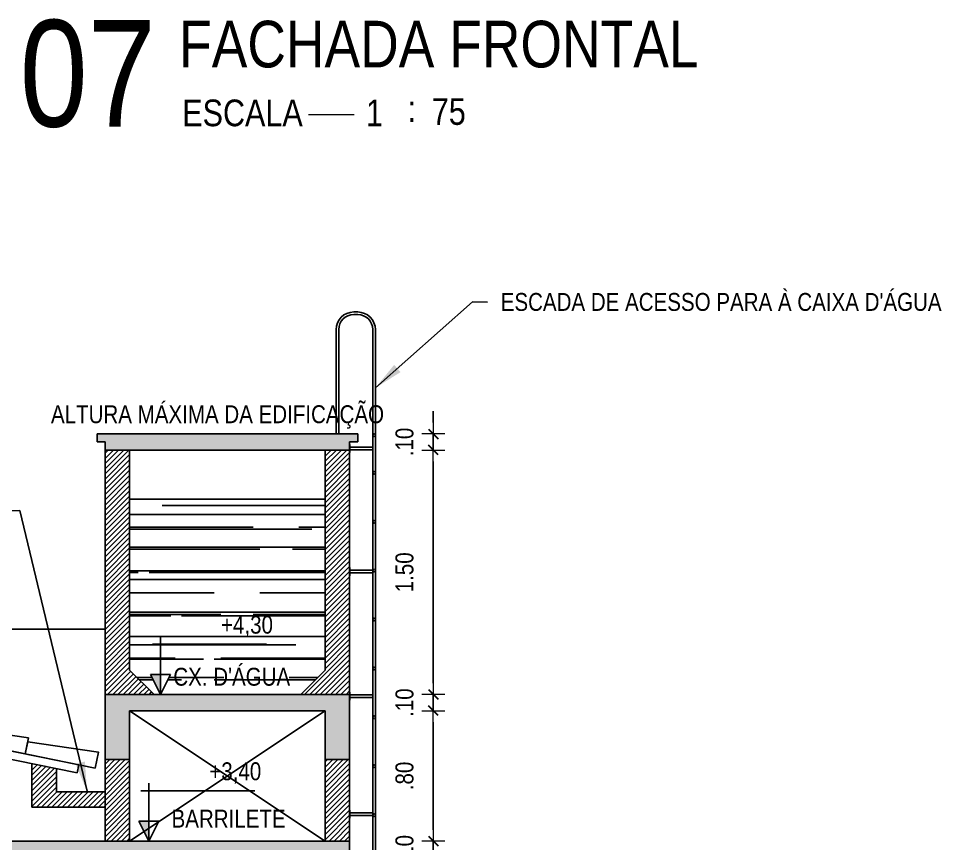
# Model space of a CAD drawing. Header units: millimetres. Extents: x -677 to -23, y -135 to 1112.
# Drawn here: x -76.4 to -70.74, y 868.53 to 873.59 of the extents above; entities that cross this region are included whole.
import ezdxf
from ezdxf.enums import TextEntityAlignment as Align

# ---------------------------------------------------------------- set-up
doc = ezdxf.new("R2010")
doc.units = ezdxf.units.MM
doc.header["$LTSCALE"] = 20
doc.header["$MEASUREMENT"] = 0
doc.header["$PDSIZE"] = -5
doc.linetypes.add('HIDDEN2', pattern=[0.1875, 0.125, -0.0625])
doc.layers.get('0').update_dxf_attribs({"linetype": 'CONTINUOUS'})
doc.layers.get('Defpoints').update_dxf_attribs({"linetype": 'CONTINUOUS'})
for name, color, linetype, lineweight in [('A - V2', 4, 'CONTINUOUS', 20), ('E-Cta-W', 7, 'CONTINUOUS', 20), ('E-Pen-C', 4, 'CONTINUOUS', 15), ('E-Pen-G', 3, 'CONTINUOUS', 30), ('E-Txt-W', 7, 'CONTINUOUS', 20)]:
    doc.layers.add(name, color=color, linetype=linetype, lineweight=lineweight)
for name, color, linetype in [('COTA', 7, 'CONTINUOUS'), ('E-hatch', 8, 'CONTINUOUS'), ('E-txt-g', 3, 'CONTINUOUS'), ('E-TXT-Y', 2, 'CONTINUOUS'), ('V2', 11, 'CONTINUOUS')]:
    doc.layers.add(name, color=color, linetype=linetype)
doc.styles.add('F2', font='swissc.ttf')
doc.styles.add('REG60', font='romans.shx', dxfattribs={"width": 0.8, "height": 0.15})
doc.styles.add('REG80', font='romans.shx', dxfattribs={"width": 0.8, "height": 0.2})
doc.dimstyles.new('DIMENSION-1', dxfattribs={"dimtxt": 0.11, "dimasz": 0.07, "dimexe": 1, "dimexo": 0, "dimgap": 0.12, "dimtad": 1, "dimzin": 7, "dimdsep": 46, "dimtxsty": 'F2', "dimblk1": 'TRACO', "dimblk2": 'TRACO', "dimsah": 1, "dimcen": 1, "dimse1": 1, "dimse2": 1, "dimclrd": 256, "dimclre": 256, "dimclrt": 6, "dimadec": 0, "dimazin": 0, "dimtfac": 1, "dimtix": 1, "dimtmove": 2, "dimatfit": 3, "dimldrblk": 'TRACO', "dimfxl": 1, "dimtolj": 1, "dimtzin": 0, "dimarcsym": 0})
doc.dimstyles.get("Standard").update_dxf_attribs({"dimtxt": 0.18, "dimasz": 0.18, "dimexe": 0.18, "dimexo": 0.0625, "dimgap": 0.09, "dimtad": 0, "dimtih": 1, "dimtoh": 1, "dimdec": 4, "dimzin": 0, "dimdsep": 46, "dimtxsty": 'Standard', "dimcen": 0.09, "dimadec": 0, "dimazin": 0, "dimtfac": 1, "dimtdec": 4, "dimtofl": 0, "dimtmove": 0, "dimatfit": 3, "dimfxl": 1, "dimtolj": 1, "dimtzin": 0, "dimarcsym": 0})

# ---------------------------------------------------------------- blocks, each defined once
blk = doc.blocks.new('TXT-AMB75')
at = {"layer": 'E-txt-g', "style": 'REG80', "width": 0.8, "flags": 8}
blk.add_attdef('TXT', text='', height=0.2, dxfattribs=at).set_placement((0.0055, 0.2964), align=Align.CENTER)
at = {"layer": 'E-Txt-W', "style": 'REG60', "width": 0.8, "flags": 8}
blk.add_attdef('TXT', text='', height=0.15, dxfattribs=at).set_placement((0.0055, 0.0271), align=Align.CENTER)
blk = doc.blocks.new('TRACO')
at = {"layer": 'E-Pen-C'}
for p, q in [((0, 1), (0, -1)), ((-1, 0), (1, 0))]:
    blk.add_line(p, q, dxfattribs=at)
at = {"layer": 'E-Pen-G'}
blk.add_line((-0.424, -0.424), (0.424, 0.424), dxfattribs=at)
blk = doc.blocks.new('*D644')
at = {"color": 4, "lineweight": -2}
for p, q in [((-73.8567, 868.6141), (-73.8567, 868.6841)), ((-73.8567, 868.4441), (-73.8567, 868.5441)), ((-73.8567, 868.3741), (-73.8567, 868.3041))]:
    blk.add_line(p, q, dxfattribs=at)
at = {"layer": 'Defpoints', "color": 0, "linetype": 'Continuous'}
for p in [(-74.3414, 868.5441), (-73.8567, 868.5441), (-74.3414, 868.4441)]:
    blk.add_point(p, dxfattribs=at)
at = {"color": 4, "linetype": 'Continuous', "lineweight": -2, "xscale": 0.07, "yscale": 0.07, "zscale": 0.07}
for p, rotation in [((-73.8567, 868.5441), 270), ((-73.8567, 868.4441), 90)]:
    blk.add_blockref('TRACO', p, dxfattribs=dict(at, rotation=rotation))
at = {"color": 4, "linetype": 'Continuous', "insert": (-74.0332, 868.4941), "char_height": 0.11, "attachment_point": 5, "rotation": 90, "style": 'F2'}
blk.add_mtext('\\A1;.10', dxfattribs=at)
blk = doc.blocks.new('*D645')
at = {"color": 4, "lineweight": -2}
blk.add_line((-73.8567, 868.6141), (-73.8567, 869.2741), dxfattribs=at)
at = {"layer": 'Defpoints', "color": 0, "linetype": 'Continuous'}
for p in [(-74.3414, 869.3441), (-73.8567, 869.3441), (-74.3414, 868.5441)]:
    blk.add_point(p, dxfattribs=at)
at = {"color": 4, "linetype": 'Continuous', "lineweight": -2, "xscale": 0.07, "yscale": 0.07, "zscale": 0.07}
for p, rotation in [((-73.8567, 869.3441), 90), ((-73.8567, 868.5441), 270)]:
    blk.add_blockref('TRACO', p, dxfattribs=dict(at, rotation=rotation))
at = {"color": 4, "linetype": 'Continuous', "insert": (-74.0332, 868.9441), "char_height": 0.11, "attachment_point": 5, "rotation": 90, "style": 'F2'}
blk.add_mtext('\\A1;.80', dxfattribs=at)
blk = doc.blocks.new('*D646')
at = {"color": 4, "lineweight": -2}
for p, q in [((-73.8567, 869.5141), (-73.8567, 869.5841)), ((-73.8567, 869.3441), (-73.8567, 869.4441)), ((-73.8567, 869.2741), (-73.8567, 869.2041))]:
    blk.add_line(p, q, dxfattribs=at)
at = {"layer": 'Defpoints', "color": 0, "linetype": 'Continuous'}
for p in [(-74.3414, 869.4441), (-73.8567, 869.4441), (-74.3414, 869.3441)]:
    blk.add_point(p, dxfattribs=at)
at = {"color": 4, "linetype": 'Continuous', "lineweight": -2, "xscale": 0.07, "yscale": 0.07, "zscale": 0.07}
for p, rotation in [((-73.8567, 869.4441), 270), ((-73.8567, 869.3441), 90)]:
    blk.add_blockref('TRACO', p, dxfattribs=dict(at, rotation=rotation))
at = {"color": 4, "linetype": 'Continuous', "insert": (-74.0332, 869.3941), "char_height": 0.11, "attachment_point": 5, "rotation": 90, "style": 'F2'}
blk.add_mtext('\\A1;.10', dxfattribs=at)
blk = doc.blocks.new('*D647')
at = {"color": 4, "lineweight": -2}
blk.add_line((-73.8567, 869.5141), (-73.8567, 870.8741), dxfattribs=at)
at = {"layer": 'Defpoints', "color": 0, "linetype": 'Continuous'}
for p in [(-74.1914, 870.9441), (-73.8567, 870.9441), (-74.3414, 869.4441)]:
    blk.add_point(p, dxfattribs=at)
at = {"color": 4, "linetype": 'Continuous', "lineweight": -2, "xscale": 0.07, "yscale": 0.07, "zscale": 0.07}
for p, rotation in [((-73.8567, 870.9441), 90), ((-73.8567, 869.4441), 270)]:
    blk.add_blockref('TRACO', p, dxfattribs=dict(at, rotation=rotation))
at = {"color": 4, "linetype": 'Continuous', "insert": (-74.0332, 870.1941), "char_height": 0.11, "attachment_point": 5, "rotation": 90, "style": 'F2'}
blk.add_mtext('\\A1;1.50', dxfattribs=at)
blk = doc.blocks.new('*D648')
at = {"color": 4, "lineweight": -2}
for p, q in [((-73.8567, 871.1141), (-73.8567, 871.1841)), ((-73.8567, 870.9441), (-73.8567, 871.0441)), ((-73.8567, 870.8741), (-73.8567, 870.8041))]:
    blk.add_line(p, q, dxfattribs=at)
at = {"layer": 'Defpoints', "color": 0, "linetype": 'Continuous'}
for p in [(-74.1414, 871.0441), (-73.8567, 871.0441), (-74.1914, 870.9441)]:
    blk.add_point(p, dxfattribs=at)
at = {"color": 4, "linetype": 'Continuous', "lineweight": -2, "xscale": 0.07, "yscale": 0.07, "zscale": 0.07}
for p, rotation in [((-73.8567, 871.0441), 270), ((-73.8567, 870.9441), 90)]:
    blk.add_blockref('TRACO', p, dxfattribs=dict(at, rotation=rotation))
at = {"color": 4, "linetype": 'Continuous', "insert": (-74.0332, 870.9941), "char_height": 0.11, "attachment_point": 5, "rotation": 90, "style": 'F2'}
blk.add_mtext('\\A1;.10', dxfattribs=at)
blk = doc.blocks.new('IND_DES')
at = {"layer": 'E-Txt-W', "color": 7}
blk.add_line((0.0269, -0.2428), (0.1984, -0.2428), dxfattribs=at)
at = {"layer": 'E-txt-g', "color": 7, "style": 'F2'}
for s, p in [('ESCALA', (-0.4463, -0.2864)), ('1', (0.2426, -0.2864)), (':', (0.3988, -0.2706))]:
    blk.add_text(s, height=0.1, dxfattribs=at).set_placement(p)
blk.add_attdef('ESCALA', (0.4897, -0.2812), '', height=0.1, dxfattribs=at)
at = {"layer": 'E-Txt-W', "color": 6, "style": 'F2'}
blk.add_attdef('00', text='', height=0.4, dxfattribs=at).set_placement((-0.7083, -0.2881), align=Align.CENTER)
at = {"layer": 'E-TXT-Y', "color": 7, "style": 'F2'}
for tag, p in [('PROJETO', (-0.4563, 0.1829)), ('DESENHO', (-0.4582, -0.0658))]:
    blk.add_attdef(tag, p, '', height=0.175, dxfattribs=at)

msp = doc.modelspace()

# ---------------------------------------------------------------- hatches: boundary and pattern name
at = {"layer": 'COTA', "linetype": 'Continuous'}
h = msp.add_hatch(dxfattribs=at)
h.set_pattern_fill('AR-RROOF', color=8, scale=0.2, style=0)
h.set_pattern_definition([(7e-15, (0.45824, 129.54868), (0.44, 0.2), [3, -0.4, 1, -0.2]), (7e-15, (0.72424, 129.64868), (-0.2, 0.266), [0.6, -0.066, 1.2, -0.15]), (7e-15, (0.55824, 129.71868), (1.04, 0.134), [1.6, -0.28, 0.8, -0.2])])
h.paths.add_polyline_path([(-75.7203, 870.6441), (-75.7203, 869.5941), (-75.5703, 869.4441), (-75.5308, 869.4441), (-75.5918, 869.5661), (-75.4698, 869.5661), (-75.5308, 869.4441), (-74.6703, 869.4441), (-74.5203, 869.5941), (-74.5203, 870.6441)])
h.paths.add_polyline_path([(-75.182, 869.763), (-74.797, 869.763), (-74.797, 869.9613), (-75.182, 869.9613)], flags=24)
h.paths.add_polyline_path([(-75.4881, 869.4611), (-74.7004, 869.4611), (-74.7004, 869.6717), (-75.4881, 869.6717)], flags=24)
at = {"layer": 'E-hatch'}
h = msp.add_hatch(dxfattribs=at)
h.set_pattern_fill('CONC', color=8, scale=0.12, style=0, pattern_type=2)
h.set_pattern_definition([(0, (0.114, 0.0768), (0, 0.12), [0, -0.12]), (0, (0.1152, 0.0348), (0, 0.12), [0, -0.12]), (0, (0.1188, 0.0996), (0, 0.12), [0, -0.12]), (338.1986, (0.0564, 0.0624), (0.36000003276, -0.11999998926), [0.01292436, -0.63329544]), (216.8699, (0.0684, 0.0576), (0.35999999014, 0.2400000148), [0.006, -0.594]), (130.6013, (0.0636, 0.054), (0.60000005055, -0.71999988218), [0.0110634, -1.09528188]), (206.5651, (0.024, 0.0396), (-0.119999899, -0.120000157), [0.00268332, -0.26564484]), (326.3099, (0.0216, 0.0384), (0.2399999469, -0.1200001601), [0.00432672, -0.42833952]), (108.4349, (0.0252, 0.036), (-0.1199998084, 0.2400000522), [0.00379476, -0.3756786]), (225, (0.1008, 0.0276), (-1e-17, -0.120000037), [0.00509112, -0.16461444]), (0, (0.0972, 0.024), (0.12, 0.12), [0.0072, -0.1128]), (135, (0.1044, 0.024), (-0.120000037, 0), [0.00509112, -0.16461444]), (251.5651, (0.0864, 0.1044), (0.1199998084, 0.2400000522), [0.00379476, -0.3756786]), (0, (0.0852, 0.1008), (0.12, 0.12), [0.006, -0.114]), (143.1301, (0.0912, 0.1008), (-0.35999999014, 0.2400000148), [0.006, -0.594]), (213.6901, (0.0228, 0.1056), (0.2399999469, 0.1200001601), [0.00432672, -0.42833952]), (341.5651, (0.0192, 0.1032), (-0.2400000522, 0.1199998084), [0.00758952, -0.37188384]), (126.8699, (0.0264, 0.1008), (0.2400000148, -0.35999999014), [0.006, -0.594]), (0, (0.0576, 0.1008), (0, 0.12), [0, -0.12]), (0, (0.0252, 0.0696), (0, 0.12), [0, -0.12]), (0, (0.0588, 0.0252), (0, 0.12), [0, -0.12]), (0, (0.0912, 0.0624), (0, 0.12), [0, -0.12]), (0, (0.0564, 0.0828), (0, 0.12), [0, -0.12]), (0, (0.03, 0.0864), (0, 0.12), [0, -0.12]), (0, (0.0408, 0.0792), (0, 0.12), [0, -0.12]), (0, (0.036, 0.0504), (0, 0.12), [0, -0.12]), (0, (0.0072, 0.0552), (0, 0.12), [0, -0.12]), (0, (0.0084, 0.0828), (0, 0.12), [0, -0.12]), (0, (0.0048, 0.1092), (0, 0.12), [0, -0.12]), (0, (0.042, 0.114), (0, 0.12), [0, -0.12]), (0, (0.0684, 0.1188), (0, 0.12), [0, -0.12]), (0, (0.1104, 0.114), (0, 0.12), [0, -0.12]), (0, (0.0816, 0.0768), (0, 0.12), [0, -0.12]), (0, (0.0696, 0.0984), (0, 0.12), [0, -0.12]), (0, (0.0792, 0.0408), (0, 0.12), [0, -0.12]), (0, (0.0432, 0.0348), (0, 0.12), [0, -0.12]), (0, (0.0792, 0.0084), (0, 0.12), [0, -0.12]), (0, (0.0396, 0.0156), (0, 0.12), [0, -0.12]), (0, (0.0012, 0.012), (0, 0.12), [0, -0.12]), (0, (0.0156, 0.006), (0, 0.12), [0, -0.12]), (0, (0.0168, 0.0228), (0, 0.12), [0, -0.12]), (0, (0.0972, 0.0036), (0, 0.12), [0, -0.12]), (0, (0.1116, 0.0528), (0, 0.12), [0, -0.12]), (0, (0.1056, 0.0888), (0, 0.12), [0, -0.12]), (0, (0.0504, 0.0024), (0, 0.12), [0, -0.12])])
h.paths.add_polyline_path([(-75.8703, 868.4441), (-75.8703, 868.1441), (-75.7203, 868.1441), (-75.7203, 868.4441), (-74.5203, 868.4441), (-74.5203, 868.1441), (-74.3703, 868.1441), (-74.3703, 868.5441), (-79.7203, 868.5441), (-79.7203, 868.1441), (-79.5703, 868.1441), (-79.5703, 868.4441), (-78.6703, 868.4441), (-78.6703, 868.1441), (-78.5203, 868.1441), (-78.5203, 868.4441)])
h.paths.add_polyline_path([(-75.7203, 869.3441), (-74.5203, 869.3441), (-74.5203, 869.0441), (-74.3703, 869.0441), (-74.3703, 869.4441), (-75.8703, 869.4441), (-75.8703, 869.0441), (-75.7203, 869.0441)])
h.paths.add_polyline_path([(-74.3703, 870.9441), (-74.3703, 870.9941), (-74.3203, 870.9941), (-74.3203, 871.0441), (-75.9203, 871.0441), (-75.9203, 870.9941), (-75.8703, 870.9941), (-75.8703, 870.9441)])
h = msp.add_hatch(dxfattribs=at)
h.set_pattern_fill('ANSI31', color=256, scale=0.18, style=0)
h.set_pattern_definition([(45, (0.458243, 129.548675), (-0.0159099026, 0.0159099026), [])])
h.paths.add_polyline_path([(-78.5203, 868.1441), (-78.6703, 868.1441), (-78.6703, 865.1441), (-78.5203, 865.1441)])
h.paths.add_polyline_path([(-79.5703, 868.1441), (-79.7203, 868.1441), (-79.7203, 865.1441), (-79.5703, 865.1441)])
h.paths.add_polyline_path([(-79.5703, 869.8441), (-79.7203, 869.8441), (-79.7203, 868.5441), (-79.5703, 868.5441)])
h.paths.add_polyline_path([(-75.7203, 870.9441), (-75.8703, 870.9441), (-75.8703, 869.4441), (-75.5703, 869.4441), (-75.7203, 869.5941)])
h.paths.add_polyline_path([(-74.3703, 870.9441), (-74.5203, 870.9441), (-74.5203, 869.5941), (-74.6703, 869.4441), (-74.3703, 869.4441)])
h.paths.add_polyline_path([(-74.3703, 869.0441), (-74.5203, 869.0441), (-74.5203, 868.5441), (-74.3703, 868.5441)])
h.paths.add_polyline_path([(-75.7203, 869.0441), (-75.8703, 869.0441), (-75.8703, 868.5441), (-75.7203, 868.5441)])
h.paths.add_polyline_path([(-75.8703, 868.8471), (-76.1703, 868.8471), (-76.1703, 868.9892), (-76.3203, 869.0198), (-76.3203, 868.753), (-75.8703, 868.753)])
h.paths.add_polyline_path([(-75.7203, 868.1441), (-75.8703, 868.1441), (-75.8703, 865.1441), (-75.7203, 865.1441)])
h.paths.add_polyline_path([(-74.3703, 868.1441), (-74.5203, 868.1441), (-74.5203, 867.6441), (-74.3703, 867.6441)])
h.paths.add_polyline_path([(-74.3703, 867.1441), (-74.5203, 867.1441), (-74.5203, 866.2372), (-74.5203, 866.1877), (-74.5203, 865.1441), (-74.3703, 865.1441)])
h.paths.add_polyline_path([(-72.7203, 868.3441), (-72.9203, 868.3441), (-72.9203, 868.2941), (-72.8703, 868.2941), (-72.8703, 865.0441), (-72.7203, 865.0441)])

# ---------------------------------------------------------------- linework, layer by layer
at = {"color": 5, "linetype": 'Continuous'}
for p, q in [((-75.9203, 871.0441), (-74.3203, 871.0441)), ((-75.9203, 870.9941), (-75.9203, 871.0441)), ((-74.3203, 870.9941), (-74.3203, 871.0441)), ((-75.9203, 870.9941), (-75.8703, 870.9941)), ((-75.8703, 868.5441), (-75.8703, 870.9941)), ((-75.8703, 870.9441), (-74.3703, 870.9441)), ((-75.7203, 869.5941), (-75.7203, 870.9441)), ((-74.5203, 869.5941), (-74.5203, 870.9441)), ((-74.3703, 867.6441), (-74.3703, 870.9941)), ((-74.3703, 870.9941), (-74.3203, 870.9941)), ((-75.7203, 869.5941), (-75.5703, 869.4441)), ((-74.5203, 869.5941), (-74.6703, 869.4441)), ((-75.8703, 869.4441), (-74.3703, 869.4441)), ((-75.7203, 868.5441), (-75.7203, 869.3441)), ((-75.7203, 869.3441), (-74.5203, 869.3441)), ((-74.5203, 868.5441), (-74.5203, 869.3441)), ((-76.3203, 869.0198), (-76.3203, 868.753)), ((-75.8703, 869.0441), (-75.7203, 869.0441)), ((-74.5203, 869.0441), (-74.3703, 869.0441)), ((-76.1703, 868.9892), (-76.1703, 868.8471)), ((-76.1703, 868.8471), (-75.8703, 868.8471)), ((-76.3203, 868.753), (-75.8703, 868.753)), ((-79.7203, 868.5441), (-74.3703, 868.5441))]:
    msp.add_line(p, q, dxfattribs=at)
at = {"color": 7, "linetype": 'Continuous'}
for p, q in [((-75.7203, 870.6441), (-74.5203, 870.6441)), ((-79.5703, 869.8441), (-75.8703, 869.8441))]:
    msp.add_line(p, q, dxfattribs=at)
for p, q in [((-75.5803, 869.7531), (-74.8812, 869.7531)), ((-75.5308, 869.7992), (-75.5308, 869.4441)), ((-75.5918, 869.5661), (-75.5308, 869.4441)), ((-75.5918, 869.5661), (-75.4698, 869.5661)), ((-75.5308, 869.4441), (-75.4698, 869.5661)), ((-75.6523, 868.8531), (-74.9531, 868.8531)), ((-75.6028, 868.8992), (-75.6028, 868.5441)), ((-75.6637, 868.6661), (-75.6028, 868.5441)), ((-75.6637, 868.6661), (-75.5418, 868.6661)), ((-75.6028, 868.5441), (-75.5418, 868.6661))]:
    msp.add_line(p, q)
at = {"color": 2}
for p, q in [((-79.5703, 869.7346), (-76.0321, 869.0119)), ((-79.5703, 869.6836), (-76.0421, 868.963))]:
    msp.add_line(p, q, dxfattribs=at)
at = {"color": 8, "linetype": 'HIDDEN2'}
for p, q in [((-75.7203, 869.3441), (-74.5203, 868.5441)), ((-74.5203, 869.3441), (-75.7203, 868.5441))]:
    msp.add_line(p, q, dxfattribs=at)
at = {"color": 6, "linetype": 'Continuous'}
msp.add_line((-76.0321, 869.0119), (-76.0421, 868.963), dxfattribs=at)
at = {"color": 6}
for points in [[(-76.3615, 869.0792), (-76.3415, 869.1772), (-76.7765, 869.2422), (-76.7918, 869.1671), (-76.0321, 869.0119)], [(-75.9312, 868.9913), (-75.9111, 869.0893), (-76.3462, 869.1543), (-76.3615, 869.0792), (-75.9312, 868.9913)]]:
    msp.add_lwpolyline(points, dxfattribs=at)
for points in [[(-75.5918, 869.5661), (-75.5308, 869.5661), (-75.5308, 869.4441)], [(-75.6637, 868.6661), (-75.6028, 868.6661), (-75.6028, 868.5441)]]:
    msp.add_solid(points)
at = {"layer": 'A - V2', "color": 8}
for p, q in [((-74.4703, 871.0451), (-74.4203, 871.0451)), ((-74.4703, 871.0441), (-74.4703, 871.0451)), ((-74.4703, 871.0441), (-74.4203, 871.0441)), ((-74.4203, 871.0441), (-74.4203, 871.0451)), ((-74.3703, 870.9791), (-74.3703, 870.9291)), ((-74.3703, 870.9791), (-74.3693, 870.9791)), ((-74.3693, 870.9791), (-74.3693, 870.9291)), ((-74.3703, 870.9291), (-74.3693, 870.9291))]:
    msp.add_line(p, q, dxfattribs=at)
at = {"layer": 'V2', "color": 8}
for p, q in [((-74.3453, 871.7921), (-74.3203, 871.7921)), ((-74.3453, 871.7761), (-74.3203, 871.7761)), ((-74.4533, 871.6841), (-74.4533, 871.0441)), ((-74.4373, 871.6841), (-74.4373, 871.0441)), ((-74.2283, 871.6841), (-74.2283, 866.4541)), ((-74.2123, 871.6841), (-74.2123, 866.4541)), ((-74.3703, 870.9621), (-74.2283, 870.9621)), ((-74.3703, 870.9461), (-74.2283, 870.9461)), ((-74.3703, 870.2235), (-74.3703, 870.1735)), ((-74.3703, 870.2235), (-74.3693, 870.2235)), ((-74.3703, 870.2065), (-74.2283, 870.2065)), ((-74.3693, 870.2235), (-74.3693, 870.1735)), ((-74.3693, 870.1905), (-74.3693, 870.2065)), ((-74.3703, 870.1905), (-74.2283, 870.1905)), ((-74.3703, 870.1735), (-74.3693, 870.1735)), ((-74.3703, 869.4589), (-74.3703, 869.4089)), ((-74.3703, 869.4589), (-74.3693, 869.4589)), ((-74.3703, 869.4419), (-74.2283, 869.4419)), ((-74.3703, 869.4259), (-74.2283, 869.4259)), ((-74.3693, 869.4589), (-74.3693, 869.4089)), ((-74.3693, 869.4259), (-74.3693, 869.4419)), ((-74.3703, 869.4089), (-74.3693, 869.4089)), ((-74.3703, 868.7347), (-74.3703, 868.6847)), ((-74.3703, 868.7347), (-74.3693, 868.7347)), ((-74.3693, 868.7347), (-74.3693, 868.6847)), ((-74.3703, 868.7177), (-74.2283, 868.7177)), ((-74.3703, 868.7017), (-74.2283, 868.7017)), ((-74.3703, 868.6847), (-74.3693, 868.6847)), ((-74.3693, 868.7017), (-74.3693, 868.7177))]:
    msp.add_line(p, q, dxfattribs=at)
for centre in [(-74.2203, 871.0361), (-74.2203, 870.8041), (-74.2203, 870.5041), (-74.2203, 870.2041), (-74.2203, 869.9041), (-74.2203, 869.6041), (-74.2203, 869.3041), (-74.2203, 869.0041), (-74.2203, 868.7041)]:
    msp.add_circle(centre, 0.008, dxfattribs=at)
for centre, radius, start, end in [((-74.3453, 871.6841), 0.108, 90, 180), ((-74.3203, 871.6841), 0.108, 0, 90), ((-74.3453, 871.6841), 0.092, 90, 180), ((-74.3203, 871.6841), 0.092, 0, 90)]:
    msp.add_arc(centre, radius, start, end, dxfattribs=at)

# ---------------------------------------------------------------- block references
ref = msp.add_blockref('IND_DES', (-74.6673, 873.4012), dxfattribs=dict(xscale=1.636240131907927, yscale=1.636240131907927, zscale=1.636240131907927))
ref.add_attrib('00', '07', dxfattribs={"layer": 'E-Txt-W', "height": 0.6545, "style": 'F2'}).set_placement((-75.9779, 872.9298), align=Align.CENTER)
ref.add_attrib('DESENHO', 'FACHADA FRONTAL', (-75.4171, 873.2934), dxfattribs={"layer": 'E-TXT-Y', "color": 2, "height": 0.286342, "style": 'F2'})
ref.add_attrib('ESCALA', '75', (-73.866, 872.941), dxfattribs={"layer": 'E-txt-g', "color": 7, "height": 0.16362, "style": 'F2'})
ref = msp.add_blockref('TXT-AMB75', (-74.9935, 869.6017), dxfattribs=dict(xscale=0.7290000000000001, yscale=0.7290000000000001, zscale=0.7290000000000001))
ref.add_attrib('TXT', '+4,30', dxfattribs={"layer": 'E-txt-g', "color": 2, "height": 0.11, "style": 'F2'}).set_placement((-75.0003, 869.8178), align=Align.CENTER)
ref = msp.add_blockref('TXT-AMB75', (-75.0982, 869.282), dxfattribs=dict(xscale=0.7290000000000001, yscale=0.7290000000000001, zscale=0.7290000000000001))
ref.add_attrib('TXT', "CX. D'ÁGUA", dxfattribs={"layer": 'E-txt-g', "color": 2, "height": 0.11, "style": 'F2'}).set_placement((-75.0937, 869.4981), align=Align.CENTER)
ref = msp.add_blockref('TXT-AMB75', (-75.0655, 868.7017), dxfattribs=dict(xscale=0.7290000000000001, yscale=0.7290000000000001, zscale=0.7290000000000001))
ref.add_attrib('TXT', '+3,40', dxfattribs={"layer": 'E-txt-g', "color": 2, "height": 0.11, "style": 'F2'}).set_placement((-75.0722, 868.9178), align=Align.CENTER)
ref = msp.add_blockref('TXT-AMB75', (-75.1168, 868.4109), dxfattribs=dict(xscale=0.7290000000000001, yscale=0.7290000000000001, zscale=0.7290000000000001))
ref.add_attrib('TXT', 'BARRILETE', dxfattribs={"layer": 'E-txt-g', "color": 2, "height": 0.11, "style": 'F2'}).set_placement((-75.1131, 868.627), align=Align.CENTER)

# ---------------------------------------------------------------- texts
at = {"color": 4, "style": 'F2'}
for s, p in [("ESCADA DE ACESSO PARA À CAIXA D'ÁGUA", (-73.443, 871.7989)), ('ALTURA MÁXIMA DA EDIFICAÇÃO', (-76.2032, 871.1095))]:
    msp.add_text(s, height=0.11, dxfattribs=at).set_placement(p)

# ---------------------------------------------------------------- dimensions: what is measured, and where the dimension line sits
at = {"color": 8, "linetype": 'Continuous'}
for base, p1, p2, picture, middle in [((-73.8567, 871.0441), (-74.1914, 870.9441), (-74.1414, 871.0441), '*D648', (-74.0332, 870.9941)), ((-73.8567, 870.9441), (-74.3414, 869.4441), (-74.1914, 870.9441), '*D647', (-74.0332, 870.1941)), ((-73.8567, 869.4441), (-74.3414, 869.3441), (-74.3414, 869.4441), '*D646', (-74.0332, 869.3941)), ((-73.8567, 869.3441), (-74.3414, 868.5441), (-74.3414, 869.3441), '*D645', (-74.0332, 868.9441)), ((-73.8567, 868.5441), (-74.3414, 868.4441), (-74.3414, 868.5441), '*D644', (-74.0332, 868.4941))]:
    dim = msp.add_linear_dim(base=base, p1=p1, p2=p2, angle=90, dimstyle='DIMENSION-1', override={"dimclrd": 4, "dimclrt": 4, "dimadec": 8, "dimfxl": 0.5, "dimfxlon": 1}, dxfattribs=at)
    dim.commit()
    dim.dimension.update_dxf_attribs({"geometry": picture, "text_midpoint": middle})

# ---------------------------------------------------------------- leaders
at = {"layer": 'E-Cta-W', "color": 4}
for points in [[(-74.2123, 871.3259), (-73.6169, 871.8535), (-73.5241, 871.8517)], [(-75.9818, 868.8504), (-76.3953, 870.5732), (-76.4881, 870.5714)]]:
    msp.add_leader(points, dimstyle='Standard', dxfattribs=at)

doc.saveas('drawing.dxf')
